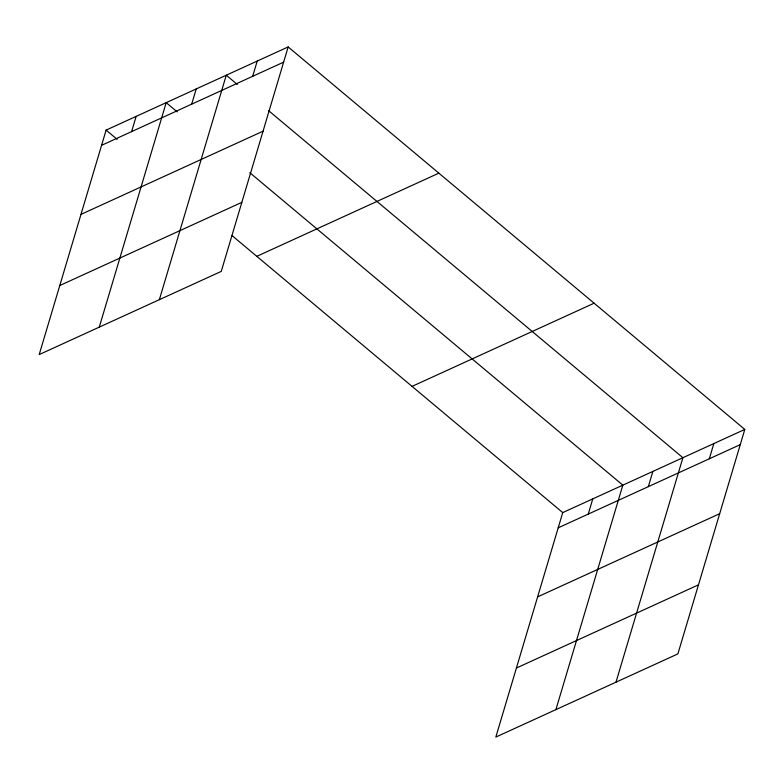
<?xml version="1.0" encoding="UTF-8"?>
<svg xmlns="http://www.w3.org/2000/svg" width="784" height="784" viewBox="0 0 784 784"><rect width="100%" height="100%" fill="white"/><g stroke="black" fill="none" stroke-linecap="round" stroke-linejoin="round"><path stroke-width="1.18" d="M288.169 46.932L106.114 130.105L39.2 354.574L221.255 271.401L288.169 46.932L744.8 429.426L677.886 653.895L495.831 737.068L562.745 512.599L744.8 429.426M131.614 131.604L136.151 116.385M99.274 327.124L166.198 102.655L177.223 111.896M191.698 104.154L196.235 88.935M159.358 299.674L226.272 75.205L237.297 84.447M252.683 76.283L257.221 61.074M588.255 514.098L592.782 498.879M555.905 709.618L622.829 485.149L249.812 172.696M648.329 486.648L652.866 471.429M615.989 682.178L682.903 457.709L268.54 110.613M709.314 458.787L713.852 443.568M101.577 145.324L283.632 62.152M80.997 214.375L263.042 131.202M59.79 285.523L241.835 202.35M256.809 256.329L438.854 173.156M412.061 386.375L594.115 303.202M558.208 527.818L740.263 444.646M537.628 596.869L719.683 513.696M516.421 668.017L698.466 584.844M106.114 130.105L117.139 139.336M231.995 235.553L562.745 512.599"/></g></svg>
